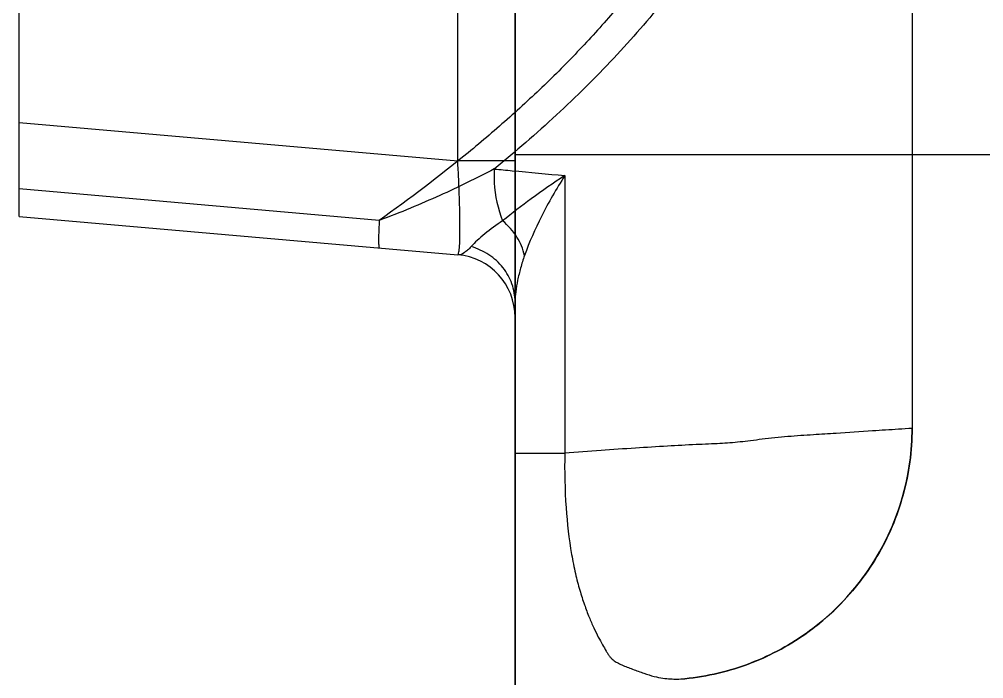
# Model space of a CAD drawing. Header units: millimetres. Extents: x 23075 to 24509, y -21593 to -20579.
# Drawn here: x 23381.33 to 23396.67, y -20883.22 to -20872.73 of the extents above; entities that cross this region are included whole.
import ezdxf

# ---------------------------------------------------------------- set-up
doc = ezdxf.new("R2010")
doc.units = ezdxf.units.MM
doc.header["$LTSCALE"] = 8
doc.layers.add('Cav-cor', color=30, linetype='Continuous')

# ---------------------------------------------------------------- blocks, each defined once
blk = doc.blocks.new('20160901.135302')
at = {"layer": 'Cav-cor', "color": 241}
for p, q in [((-3.62, 24.555), (-3.62, 58.107)), ((-4.533, 33.594), (-4.533, 55.432)), ((-11.509, 32.711), (-11.509, 54.496)), ((2.697, 36.967), (2.697, 29.337)), ((2.697, 36.967), (2.697, 29.337)), ((2.697, 36.967), (2.697, 29.337)), ((-11.509, 34.205), (-4.533, 33.594)), ((-3.62, 33.594), (-4.533, 33.594)), ((-2.829, 33.36), (-2.829, 28.945)), ((-5.782, 32.647), (-11.509, 33.148)), ((-11.509, 32.711), (-4.533, 32.1)), ((-3.62, 28.945), (-2.829, 28.945))]:
    blk.add_line(p, q, dxfattribs=at)
for centre, radius, start, end in [((-4.62, 31.104), 1, 360, 85), ((-1.299, 29.338), 3.996, 352.3384, 359.9948), ((-1.308, 29.343), 4.006, 283.2583, 352.281), ((-1.319, 29.371), 4.036, 275.7036, 283.3193)]:
    blk.add_arc(centre, radius, start, end, dxfattribs=at)
for points, knots in [([(-1.014, 37.44), (-1.141, 37.205), (-1.429, 36.746), (-1.929, 36.098), (-2.482, 35.473), (-3.075, 34.867), (-3.705, 34.282), (-4.594, 33.522), (-5.299, 32.989), (-5.782, 32.647)], [0, 0, 0, 0, 0.117629, 0.237945, 0.36053, 0.484972, 0.611208, 0.739188, 1, 1, 1, 1]), ([(-0.567, 37.167), (-0.762, 36.818), (-1.107, 36.317), (-1.628, 35.689), (-2.05, 35.223), (-2.495, 34.766), (-3.12, 34.168), (-3.614, 33.741), (-3.952, 33.464)], [0, 0, 0, 0, 0.237607, 0.360388, 0.485283, 0.611774, 0.739757, 1, 1, 1, 1]), ([(-3.952, 33.465), (-4.236, 33.315), (-4.678, 33.101), (-5.291, 32.836), (-5.614, 32.708), (-5.782, 32.647)], [0, 0, 0, 0, 0.479706, 0.733757, 1, 1, 1, 1]), ([(-4.533, 32.1), (-4.529, 32.1), (-4.524, 32.106), (-4.521, 32.116), (-4.516, 32.135), (-4.511, 32.166), (-4.503, 32.24), (-4.498, 32.364), (-4.496, 32.548), (-4.499, 32.772), (-4.506, 33.028), (-4.517, 33.306), (-4.527, 33.497), (-4.533, 33.594)], [0, 0, 0, 0, 0.006813, 0.013012, 0.0214, 0.044951, 0.07758, 0.169163, 0.293078, 0.444564, 0.617575, 0.805173, 1, 1, 1, 1]), ([(-3.952, 33.464), (-3.956, 33.392), (-3.955, 33.112), (-3.897, 32.831), (-3.818, 32.639)], [0, 0, 0, 0, 0.259355, 1, 1, 1, 1]), ([(-3.952, 33.464), (-3.856, 33.456), (-3.482, 33.421), (-3.107, 33.386), (-2.829, 33.36)], [0, 0, 0, 0, 0.256033, 1, 1, 1, 1]), ([(-2.829, 33.36), (-3.01, 33.242), (-3.346, 33.01), (-3.67, 32.762), (-3.818, 32.639)], [0, 0, 0, 0, 0.529232, 1, 1, 1, 1]), ([(-2.829, 33.36), (-2.963, 33.15), (-3.2, 32.737), (-3.394, 32.301), (-3.47, 32.088)], [0, 0, 0, 0, 0.525292, 1, 1, 1, 1]), ([(-5.782, 32.647), (-5.783, 32.614), (-5.786, 32.553), (-5.79, 32.466), (-5.792, 32.391), (-5.792, 32.328), (-5.792, 32.279), (-5.79, 32.243), (-5.788, 32.222), (-5.785, 32.212), (-5.783, 32.209), (-5.782, 32.209)], [0, 0, 0, 0, 0.223284, 0.421497, 0.592573, 0.734983, 0.847446, 0.928971, 0.979124, 0.992736, 1, 1, 1, 1]), ([(-3.818, 32.639), (-3.917, 32.576), (-4.055, 32.475), (-4.219, 32.334), (-4.29, 32.264), (-4.32, 32.23)], [0, 0, 0, 0, 0.541458, 0.787953, 1, 1, 1, 1]), ([(-3.47, 32.088), (-3.491, 32.192), (-3.58, 32.4), (-3.731, 32.566), (-3.818, 32.639)], [0, 0, 0, 0, 0.481387, 1, 1, 1, 1]), ([(-4.32, 32.23), (-4.338, 32.21), (-4.373, 32.174), (-4.439, 32.121), (-4.498, 32.097), (-4.533, 32.1)], [0, 0, 0, 0, 0.316535, 0.586239, 1, 1, 1, 1]), ([(-3.62, 31.351), (-3.62, 31.448), (-3.655, 31.645), (-3.802, 31.908), (-4.031, 32.114), (-4.221, 32.201), (-4.32, 32.23)], [0, 0, 0, 0, 0.242273, 0.488803, 0.741581, 1, 1, 1, 1]), ([(-3.47, 32.088), (-3.493, 32.023), (-3.534, 31.892), (-3.58, 31.7), (-3.611, 31.52), (-3.62, 31.405), (-3.62, 31.351)], [0, 0, 0, 0, 0.276957, 0.541844, 0.785865, 1, 1, 1, 1]), ([(2.697, 29.337), (2.625, 29.333), (2.416, 29.32), (2.012, 29.293), (1.561, 29.262), (1.112, 29.235), (0.787, 29.214), (0.515, 29.188), (0.317, 29.166), (0.133, 29.141), (-0.091, 29.115), (-0.314, 29.098), (-0.548, 29.088), (-0.826, 29.076), (-1.214, 29.055), (-1.718, 29.024), (-2.262, 28.986), (-2.637, 28.959), (-2.829, 28.945)], [0, 0, 0, 0, 0.038986, 0.113541, 0.218774, 0.283722, 0.35742, 0.395182, 0.431619, 0.465232, 0.495572, 0.553988, 0.586268, 0.622263, 0.704476, 0.796751, 0.895839, 1, 1, 1, 1]), ([(2.697, 29.337), (2.697, 29.16), (2.673, 28.803), (2.566, 28.278), (2.39, 27.772), (2.148, 27.293), (1.843, 26.851), (1.482, 26.453), (1.071, 26.106), (0.617, 25.817), (0.128, 25.591), (-0.386, 25.432), (-0.74, 25.373), (-0.918, 25.355)], [0, 0, 0, 0, 0.090575, 0.181277, 0.272056, 0.362765, 0.45369, 0.544524, 0.635634, 0.72666, 0.817877, 0.909019, 1, 1, 1, 1]), ([(-2.829, 28.945), (-2.835, 28.656), (-2.824, 28.116), (-2.751, 27.475), (-2.665, 27.039), (-2.595, 26.772), (-2.521, 26.541), (-2.447, 26.341), (-2.372, 26.17), (-2.3, 26.024), (-2.233, 25.901), (-2.181, 25.813), (-2.144, 25.751), (-2.118, 25.713), (-2.09, 25.68), (-2.051, 25.644), (-1.993, 25.609), (-1.918, 25.573), (-1.836, 25.54), (-1.719, 25.496), (-1.576, 25.445), (-1.416, 25.391), (-1.274, 25.362), (-1.153, 25.352), (-1.036, 25.349), (-0.96, 25.352), (-0.918, 25.355)], [0, 0, 0, 0, 0.187472, 0.348541, 0.415933, 0.475081, 0.527001, 0.572672, 0.612694, 0.64761, 0.67776, 0.703242, 0.714224, 0.724152, 0.733231, 0.741788, 0.758624, 0.776392, 0.795564, 0.815996, 0.857253, 0.894073, 0.924501, 0.950755, 0.97277, 1, 1, 1, 1])]:
    blk.add_open_spline(points, degree=3, knots=knots, dxfattribs=at)
for points in [[(-0.918, 25.355), (-0.739, 25.373), (-0.387, 25.432), (0.128, 25.591), (0.618, 25.817), (1.071, 26.106), (1.483, 26.453), (1.843, 26.85), (2.148, 27.294), (2.39, 27.771), (2.566, 28.278), (2.673, 28.804), (2.697, 29.158), (2.697, 29.337)], [(2.697, 29.337), (2.697, 29.158), (2.673, 28.804), (2.566, 28.278), (2.39, 27.771), (2.148, 27.294), (1.843, 26.85), (1.483, 26.453), (1.071, 26.106), (0.618, 25.817), (0.128, 25.591), (-0.387, 25.432), (-0.739, 25.373), (-0.918, 25.355)]]:
    blk.add_open_spline(points, degree=3, dxfattribs=at)

msp = doc.modelspace()

# ---------------------------------------------------------------- linework, layer by layer
at = {"linetype": 'Continuous'}
msp.add_line((23444.715, -20874.885), (23389.215, -20874.885), dxfattribs=at)
at = {"layer": 'Cav-cor', "color": 241}
msp.add_line((23389.215, -20736.885), (23389.215, -20996.885), dxfattribs=at)

# ---------------------------------------------------------------- block references
at = {"layer": 'Cav-cor'}
msp.add_blockref('20160901.135302', (23392.835, -20908.574), dxfattribs=at)

doc.saveas('drawing.dxf')
